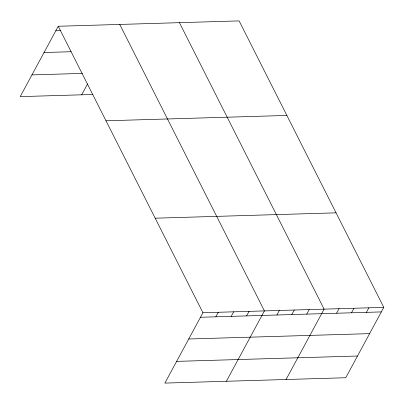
<?xml version="1.0" encoding="UTF-8"?>
<svg xmlns="http://www.w3.org/2000/svg" width="404" height="404" viewBox="0 0 404 404"><rect width="100%" height="100%" fill="white"/><g stroke="black" fill="none" stroke-linecap="round" stroke-linejoin="round"><path stroke-width="0.61" d="M58.247 26.26L202.929 312.731L164.882 383.098L345.753 377.74L383.8 307.373L239.118 20.902L58.247 26.26L20.2 96.627L92.885 94.475M81.694 94.804L87.567 83.941M215.852 316.812L218.306 312.272M231.224 316.357L233.679 311.817M246.597 315.903L249.051 311.363M226.376 381.275L264.428 310.908L119.746 24.437M276.897 315.004L279.346 310.469M291.814 314.565L294.269 310.025M306.737 314.12L309.191 309.585M286.067 379.507L324.114 309.141L179.432 22.669M336.582 313.236L339.037 308.701M351.505 312.797L353.954 308.257M366.423 312.353L368.877 307.818M55.792 30.795L60.716 30.648M44.046 52.52L71.104 51.717M31.946 74.902L82.371 73.407M105.994 120.791L286.86 115.438M155.186 218.195L336.052 212.837M202.929 312.731L383.8 307.373M200.475 317.266L381.346 311.913M188.729 338.991L369.599 333.633M176.629 361.373L357.5 356.02"/></g></svg>
